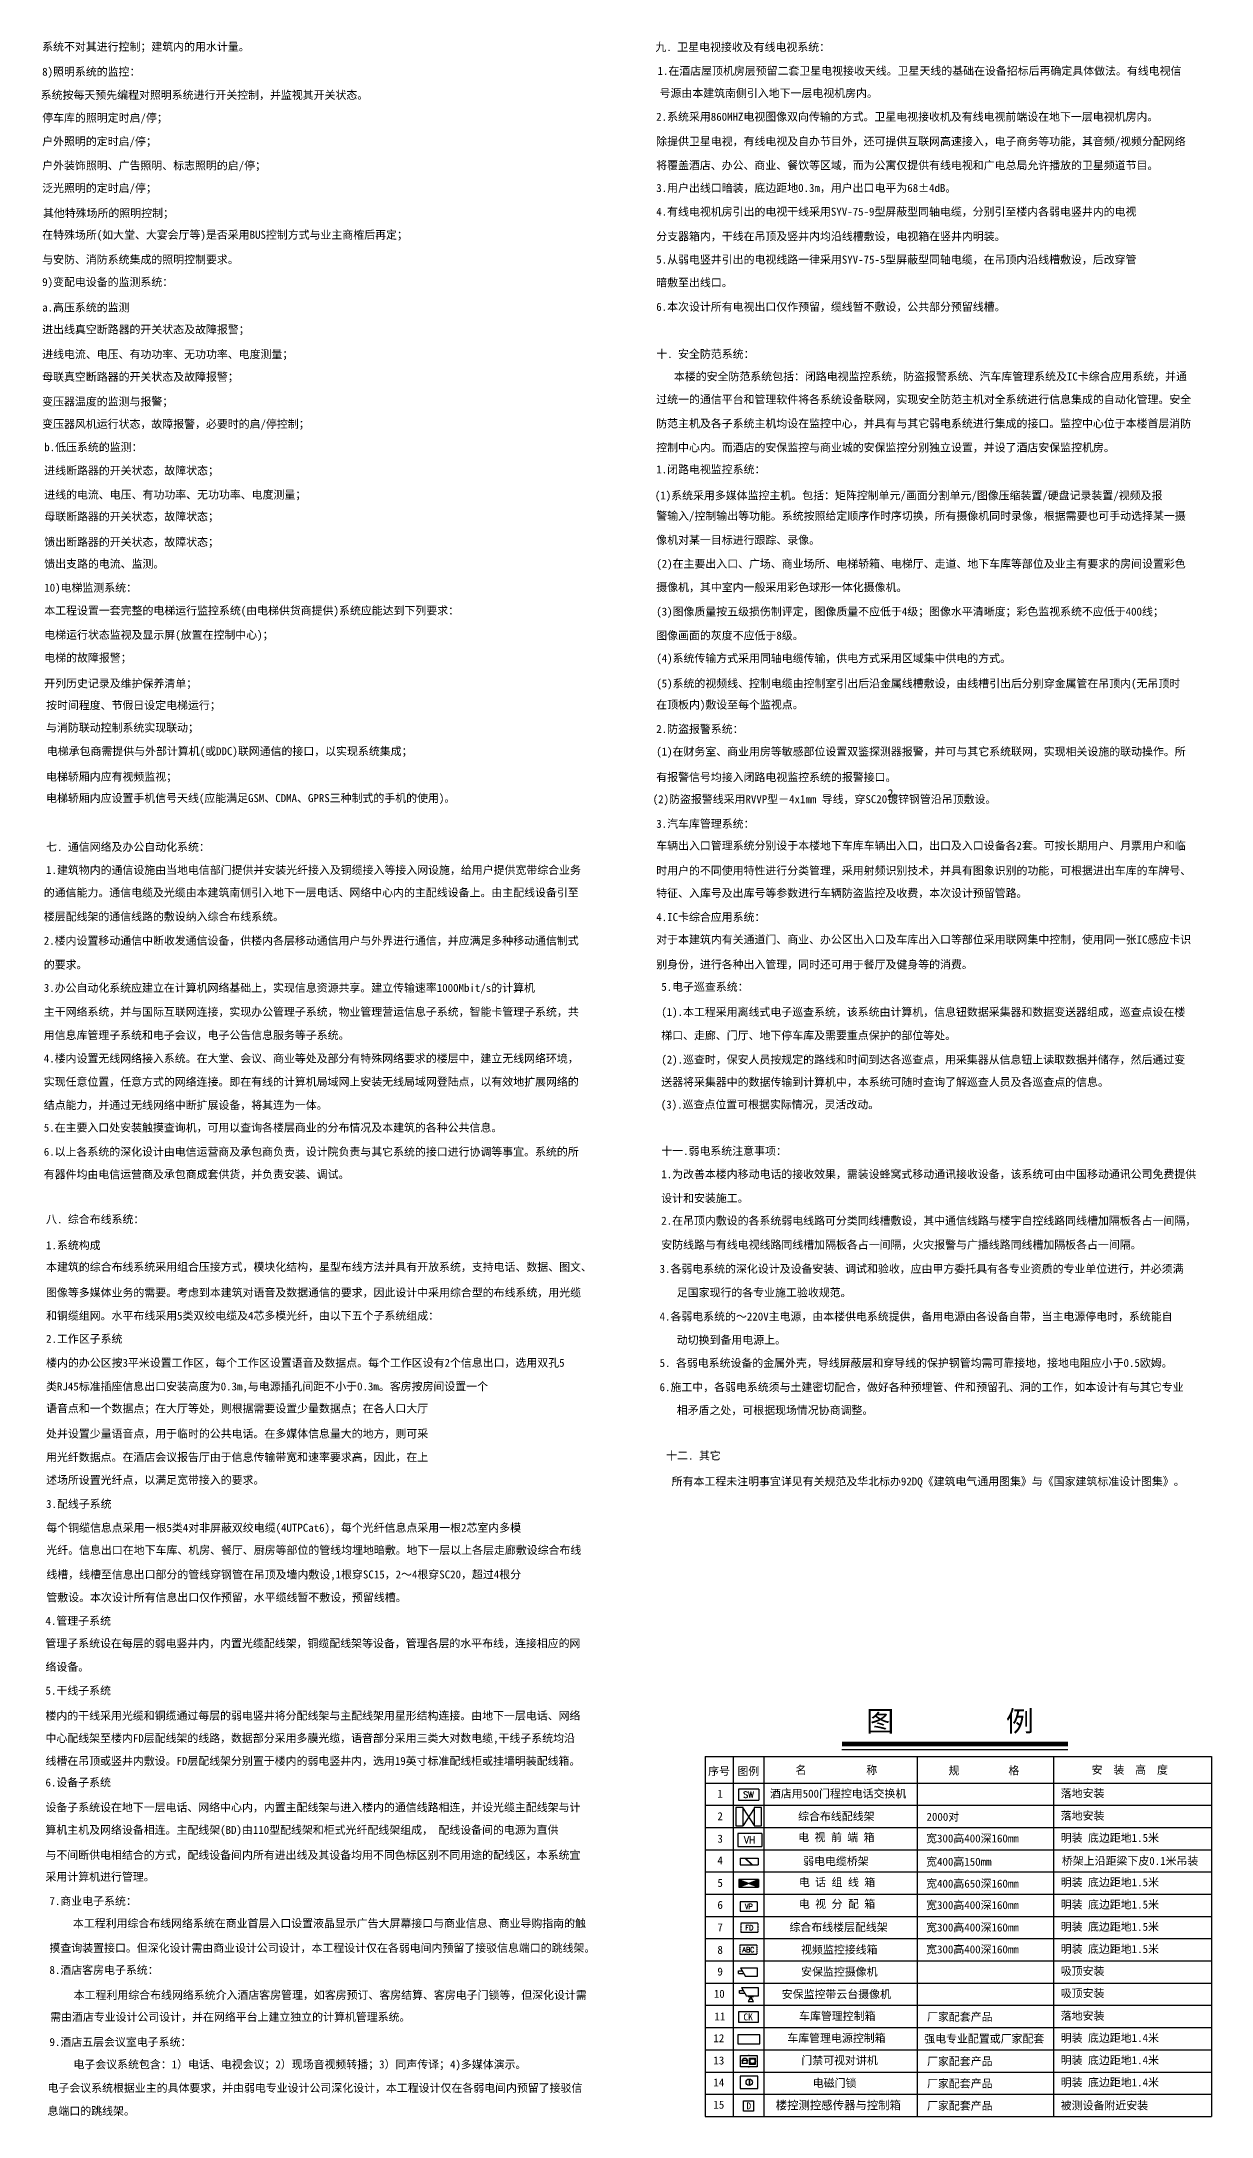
# Model space of a CAD drawing. Header units: millimetres. Extents: x 2816 to 74585, y 3505 to 57038.
# Drawn here: x 46167 to 74585, y 3540 to 53941 of the extents above; entities that cross this region are included whole.
import ezdxf
from ezdxf.enums import TextEntityAlignment as Align

# ---------------------------------------------------------------- set-up
doc = ezdxf.new("R2010")
doc.units = ezdxf.units.MM
doc.linetypes.add('DASHED2', pattern=[0.375, 0.25, -0.125])
for name, color, linetype in [('EQUIP', 3, 'Continuous'), ('EQUIP-通讯', 3, 'Continuous'), ('TEL_TEXT', 7, 'Continuous'), ('TH_WIRE', 50, 'Continuous')]:
    doc.layers.add(name, color=color, linetype=linetype)
doc.styles.add('-宋体', font='NSimSun.ttf', dxfattribs={"width": 0.8})
doc.styles.add('_SIMPLEX', font='SIMPLEX', dxfattribs={"width": 0.6})
doc.styles.add('_TEL_DIM', font='SIMPLEX', dxfattribs={"width": 0.8, "height": 3.5, "bigfont": 'HZTXT'})
doc.styles.add('LAN-H-T', font='simhei_0.ttf')
doc.styles.add('S', font='simhei_0.ttf', dxfattribs={"height": 500})

# ---------------------------------------------------------------- blocks, each defined once
blk = doc.blocks.new('_LINKPT1')
blk.add_line((0, 0), (0, 0))
blk = doc.blocks.new('_Z9GQT')
at = {"color": 0}
for p, q in [((-0.75, 0.6), (0.75, 0)), ((-0.75, 0), (0.75, 0.6)), ((0.75, 0.6), (-0.75, 0.6)), ((-0.75, 0.6), (-0.75, 0)), ((-0.75, 0), (0.75, 0)), ((0.75, 0.6), (0.75, 0))]:
    blk.add_line(p, q, dxfattribs=at)
for points in [[(-0.75, 0.6), (0, 0.3), (-0.75, 0)], [(0.75, 0.6), (0, 0.3), (0.75, 0)]]:
    blk.add_solid(points, dxfattribs=at)
for p in [(-0.75, 0.3), (0, 0.6), (0, 0), (0.75, 0.3)]:
    blk.add_blockref('_LINKPT1', p, dxfattribs=at)
at = {"color": 0, "width": 0.8, "flags": 9}
blk.add_attdef('A', (0, 0), '', height=0.00002, dxfattribs=at)
blk = doc.blocks.new('_I82CZH')
at = {"color": 0}
for p, q in [((0.65, 0.7), (-0.65, 0.7)), ((-0.65, 0.7), (-0.65, 0)), ((-0.65, 0), (0.65, 0)), ((0.65, 0.7), (0.65, 0))]:
    blk.add_line(p, q, dxfattribs=at)
at = {"color": 0, "xscale": 0.002, "yscale": 0.002, "zscale": 0.002}
for p in [(-0.65, 0.35), (0, 0.7), (0, 0), (0.65, 0.35)]:
    blk.add_blockref('_LINKPT1', p, dxfattribs=at)
at = {"color": 0, "style": '_SIMPLEX', "width": 0.9}
blk.add_text('VP', height=0.4, dxfattribs=at).set_placement((0, 0.35), align=Align.MIDDLE_CENTER)
at = {"color": 0, "width": 0.8, "flags": 9}
blk.add_attdef('A', (0, 0), '', height=0.00002, dxfattribs=at)
blk = doc.blocks.new('A$C571C451C')
at = {"layer": 'TH_WIRE', "color": 3}
for p, q in [((-1037269, -1997595), (-1037616, -1997595)), ((-1037616, -1997781), (-1037269, -1997781))]:
    blk.add_line(p, q, dxfattribs=at)
at = {"layer": 'TH_WIRE', "color": 3, "linetype": 'DASHED2'}
for p, q in [((-1037616, -1997595), (-1037616, -1997781)), ((-1037269, -1997595), (-1037269, -1997781))]:
    blk.add_line(p, q, dxfattribs=at)
at = {"layer": 'TH_WIRE', "color": 3, "linetype": 'DASHED2', "xscale": 0.5333333332091571, "yscale": 0.5333333333255724, "zscale": 0.5333333333333333}
for p in [(-1037616, -1997688), (-1037443, -1997595), (-1037443, -1997781), (-1037269, -1997688)]:
    blk.add_blockref('_LINKPT1', p, dxfattribs=at)
at = {"layer": 'TH_WIRE', "color": 3, "linetype": 'DASHED2', "style": '_SIMPLEX', "width": 0.9}
blk.add_text('FD', height=106.7, dxfattribs=at).set_placement((-1037443, -1997688), align=Align.MIDDLE_CENTER)
at = {"layer": 'TH_WIRE', "color": 3, "linetype": 'DASHED2', "width": 0.8, "flags": 9}
blk.add_attdef('A', (-1037443, -1997781), '', height=0.00533, dxfattribs=at)
blk = doc.blocks.new('A$C66C74F6F')
at = {"layer": 'TH_WIRE', "color": 3}
for p, q in [((-1037032, -1997597), (-1037379, -1997597)), ((-1037379, -1997784), (-1037032, -1997784))]:
    blk.add_line(p, q, dxfattribs=at)
at = {"layer": 'TH_WIRE', "color": 3, "linetype": 'DASHED2'}
for p, q in [((-1037379, -1997597), (-1037379, -1997784)), ((-1037032, -1997597), (-1037032, -1997784))]:
    blk.add_line(p, q, dxfattribs=at)
at = {"layer": 'TH_WIRE', "color": 3, "linetype": 'DASHED2', "xscale": 0.5333333332091571, "yscale": 0.5333333333255724, "zscale": 0.5333333333333333}
for p in [(-1037379, -1997691), (-1037206, -1997597), (-1037206, -1997784), (-1037032, -1997691)]:
    blk.add_blockref('_LINKPT1', p, dxfattribs=at)
at = {"layer": 'TH_WIRE', "color": 3, "linetype": 'DASHED2', "style": '_SIMPLEX', "width": 0.9}
blk.add_text('ABC', height=106.7, dxfattribs=at).set_placement((-1037206, -1997691), align=Align.MIDDLE_CENTER)
at = {"layer": 'TH_WIRE', "color": 3, "linetype": 'DASHED2', "width": 0.8, "flags": 9}
blk.add_attdef('A', (-1037206, -1997784), '', height=0.00533, dxfattribs=at)
blk = doc.blocks.new('_I81BFW')
at = {"color": 0}
for p, q in [((0.65, 0.7), (-0.65, 0.7)), ((-0.65, 0.7), (-0.65, 0)), ((-0.65, 0), (0.65, 0)), ((0.65, 0.7), (0.65, 0))]:
    blk.add_line(p, q, dxfattribs=at)
at = {"color": 0, "xscale": 0.002, "yscale": 0.002, "zscale": 0.002}
for p in [(-0.65, 0.35), (0, 0.7), (0, 0), (0.65, 0.35)]:
    blk.add_blockref('_LINKPT1', p, dxfattribs=at)
at = {"color": 0, "style": '_SIMPLEX', "width": 0.9}
blk.add_text('VH', height=0.4, dxfattribs=at).set_placement((0, 0.35), align=Align.MIDDLE_CENTER)
at = {"color": 0, "width": 0.8, "flags": 9}
blk.add_attdef('A', (0, 0), '', height=0.00002, dxfattribs=at)
blk = doc.blocks.new('_Z0')
at = {"color": 0}
for p, q in [((0.75, 0.6), (-0.75, 0.6)), ((-0.75, 0.6), (-0.75, 0)), ((-0.75, 0), (0.75, 0)), ((0.75, 0), (0.75, 0.6))]:
    blk.add_line(p, q, dxfattribs=at)
for p in [(-0.75, 0.3), (0, 0.6), (0, 0), (0.75, 0.3)]:
    blk.add_blockref('_LINKPT1', p, dxfattribs=at)
at = {"color": 0, "width": 0.8, "flags": 9}
blk.add_attdef('A', (0, 0), '', height=0.00003, dxfattribs=at)
blk = doc.blocks.new('_I71UQN')
at = {"color": 0}
for p, q in [((-0.85, 0.1), (-0.56, 0.1)), ((-0.85, -0.1), (-0.85, 0.1)), ((-0.7, 0.35), (0.65, 0.35)), ((-0.7, 0.35), (-0.3, -0.35)), ((0.65, 0.35), (0.65, -0.35)), ((-0.85, -0.1), (-0.44, -0.1)), ((0.65, -0.35), (-0.3, -0.35))]:
    blk.add_line(p, q, dxfattribs=at)
at = {"color": 0, "xscale": 0.002, "yscale": 0.002, "zscale": 0.002}
for p in [(0, 0.35), (0.65, 0), (0, -0.35)]:
    blk.add_blockref('_LINKPT1', p, dxfattribs=at)
at = {"color": 0, "width": 0.8, "flags": 9}
blk.add_attdef('A', (0, 0), '', height=0.00002, dxfattribs=at)
blk = doc.blocks.new('3T2KGU20')
for p, q in [((-0.85, 0.1), (-0.56, 0.1)), ((-0.85, -0.1), (-0.85, 0.1)), ((-0.7, 0.35), (0.65, 0.35)), ((-0.7, 0.35), (-0.3, -0.35)), ((0.65, 0.35), (0.65, -0.35)), ((-0.85, -0.1), (-0.44, -0.1)), ((0.65, -0.35), (-0.3, -0.35)), ((0.06, -0.39), (-0.16, -0.77)), ((-0.16, -0.39), (0.28, -0.39)), ((-0.16, -0.77), (0.28, -0.77)), ((-0.05, -0.58), (0.17, -0.58)), ((0.28, -0.77), (0.06, -0.39))]:
    blk.add_line(p, q)
at = {"xscale": 0.002, "yscale": 0.002, "zscale": 0.002}
for p in [(0, 0.35), (0.65, 0), (0, -0.35)]:
    blk.add_blockref('_LINKPT1', p, dxfattribs=at)
at = {"flags": 9}
blk.add_attdef('A', (0, 0), '', height=0.00002, dxfattribs=at)
blk = doc.blocks.new('$equip$00001887')
at = {"color": 0, "linetype": 'Continuous'}
for p, q in [((-0.75, 0.5), (0.75, 0.5)), ((-0.75, -0.5), (-0.75, 0.5)), ((-0.63, 0.02), (-0.53, 0.02)), ((-0.59, -0.21), (-0.51, 0.09)), ((-0.51, 0.09), (-0.51, 0.09)), ((-0.51, 0.09), (-0.22, 0.09)), ((-0.22, 0.09), (-0.14, -0.21)), ((-0.19, 0.02), (-0.09, 0.02)), ((0.03, 0.26), (0.03, -0.26)), ((0.03, 0.26), (0.61, 0.26)), ((0.08, 0.17), (0.16, 0.18)), ((0.08, 0.17), (0.08, -0.16)), ((0.16, 0.18), (0.22, 0.2)), ((0.22, 0.2), (0.27, 0.21)), ((0.27, 0.21), (0.32, 0.21)), ((0.32, 0.21), (0.36, 0.21)), ((0.36, 0.21), (0.42, 0.2)), ((0.42, 0.2), (0.48, 0.18)), ((0.48, 0.18), (0.56, 0.17)), ((0.56, -0.16), (0.56, 0.17)), ((0.61, -0.26), (0.61, 0.26)), ((0.75, 0.5), (0.75, -0.5)), ((0.75, -0.5), (-0.75, -0.5)), ((-0.14, -0.21), (-0.59, -0.21)), ((0.03, -0.26), (0.61, -0.26)), ((0.16, -0.18), (0.08, -0.16)), ((0.22, -0.19), (0.16, -0.18)), ((0.27, -0.2), (0.22, -0.19)), ((0.32, -0.2), (0.27, -0.2)), ((0.36, -0.2), (0.32, -0.2)), ((0.42, -0.19), (0.36, -0.2)), ((0.48, -0.18), (0.42, -0.19)), ((0.56, -0.16), (0.48, -0.18))]:
    blk.add_line(p, q, dxfattribs=at)
blk.add_arc((-0.36, -0.02), 0.27, 6.9897, 173.0103, dxfattribs=at)
for p in [(-0.75, 0), (0, 0.5), (0.75, 0), (0, -0.5)]:
    blk.add_point(p)
at = {"layer": 'TEL_TEXT', "style": '_TEL_DIM', "flags": 1}
blk.add_attdef('A', text='', height=0.00002, dxfattribs=at).set_placement((0, 0), align=Align.MIDDLE_CENTER)
blk = doc.blocks.new('A$C2323561B')
at = {"layer": 'EQUIP-通讯'}
for p, q in [((0, 496), (0, 0)), ((720, 496), (0, 496)), ((0, 0), (720, 0)), ((368, 380), (368, 121)), ((372, 380), (372, 121)), ((377, 380), (377, 121)), ((720, 0), (720, 496))]:
    blk.add_line(p, q, dxfattribs=at)
blk.add_circle((372, 250), 130, dxfattribs=at)
at = {"color": 7, "xscale": -0.5399999991059303, "yscale": 0.5400000000372529, "zscale": 0.54}
for p in [(243, 250), (372, 380), (372, 121), (502, 250)]:
    blk.add_blockref('_LINKPT1', p, dxfattribs=at)

msp = doc.modelspace()

# ---------------------------------------------------------------- linework, layer by layer
at = {"layer": 'TH_WIRE', "color": 4}
for p, q in [((62291, 12288), (62291, 3540)), ((62291, 12288), (74585, 12288)), ((62970, 12288), (62970, 3540)), ((63709, 12288), (63709, 3540)), ((65608, 12451), (71098, 12451)), ((67439, 12288), (67439, 3540)), ((70749, 12288), (70749, 3540)), ((74585, 12288), (74585, 3540)), ((62291, 11640), (74585, 11640)), ((62291, 11100), (74585, 11100)), ((62291, 10560), (74585, 10560)), ((62291, 10020), (74585, 10020)), ((62291, 9480), (74585, 9480)), ((62291, 8940), (74585, 8940)), ((62291, 8400), (74585, 8400)), ((62291, 7860), (74585, 7860)), ((62291, 7320), (74585, 7320)), ((62291, 6780), (74585, 6780)), ((62291, 6240), (74585, 6240)), ((62291, 5700), (74585, 5700)), ((62291, 5160), (74585, 5160)), ((62291, 4620), (74585, 4620)), ((62291, 4080), (74585, 4080)), ((62291, 3540), (74585, 3540))]:
    msp.add_line(p, q, dxfattribs=at)
at = {"layer": 'TH_WIRE', "color": 3}
for p, q in [((63588, 11491), (63094, 11491)), ((63094, 11491), (63094, 11225)), ((63094, 11225), (63588, 11225)), ((63588, 11491), (63588, 11225)), ((63476, 11021), (63210, 10612)), ((63210, 11020), (63476, 10612)), ((63140, 9814), (63140, 9652)), ((63140, 9814), (63572, 9814)), ((63140, 9652), (63572, 9652)), ((63254, 9813), (63418, 9652)), ((63270, 9813), (63433, 9652)), ((63572, 9814), (63572, 9652)), ((63103, 6094), (63571, 6094)), ((63103, 5824), (63103, 6094)), ((63571, 6094), (63571, 5824)), ((63571, 5824), (63103, 5824)), ((63222, 3922), (63459, 3922)), ((63222, 3671), (63222, 3922)), ((63459, 3671), (63222, 3671)), ((63459, 3922), (63459, 3671))]:
    msp.add_line(p, q, dxfattribs=at)
at = {"layer": 'TH_WIRE', "color": 4, "const_width": 113}
msp.add_lwpolyline([(65607, 12591), (71099, 12591)], dxfattribs=at)

# ---------------------------------------------------------------- block references
at = {"layer": 'EQUIP', "color": 3, "xscale": 300, "yscale": 300, "zscale": 299.9999999999998}
msp.add_blockref('_I71UQN', (63354, 7045), dxfattribs=at)
at = {"layer": 'EQUIP', "color": 2, "xscale": 300, "yscale": 300, "zscale": 299.9999999999998}
msp.add_blockref('3T2KGU20', (63377, 6568), dxfattribs=at)
at = {"layer": 'EQUIP-通讯', "xscale": 270, "yscale": 270, "zscale": 270}
msp.add_blockref('$equip$00001887', (63348, 4883), dxfattribs=at)
at = {"layer": 'TH_WIRE', "color": 3, "linetype": 'DASHED2'}
for name, p, xscale, yscale, zscale in [('_LINKPT1', (63094, 11358), 0.7603200001176447, 0.7603200000012293, 0.7603199999999997), ('_LINKPT1', (63341, 11491), 0.7603200001176447, 0.7603200000012293, 0.7603199999999997), ('_LINKPT1', (63588, 11358), 0.7603200001176447, 0.7603200000012293, 0.7603199999999997), ('_Z9GQT', (63342, 9109), 316.8000000000466, 316.7999999999884, 316.7999999999998), ('_I82CZH', (63347, 8530), 316.8000000000466, 316.7999999999884, 316.7999999999998)]:
    msp.add_blockref(name, p, dxfattribs=dict(at, xscale=xscale, yscale=yscale, zscale=zscale))
at = {"layer": 'TH_WIRE', "color": 3}
for name, p, xscale, yscale, zscale in [('_LINKPT1', (63341, 11225), 0.7603200001176447, 0.7603200000012293, 0.7603199999999997), ('_I81BFW', (63369, 10102), 450, 450, 449.9999999999998), ('_LINKPT1', (63337, 6094), 0.7200000000884756, 0.7199999999720603, 0.7199999999999996), ('_LINKPT1', (63103, 5959), 0.7200000000884756, 0.7199999999720603, 0.7199999999999996), ('_LINKPT1', (63337, 5824), 0.7200000000884756, 0.7199999999720603, 0.7199999999999996), ('_LINKPT1', (63571, 5959), 0.7200000000884756, 0.7199999999720603, 0.7199999999999996), ('_Z0', (63347, 5307), 360, 360, 359.9999999999998), ('_LINKPT1', (63222, 3806), 0.7200000000884756, 0.7199999999720603, 0.7199999999999996), ('_LINKPT1', (63349, 3922), 0.7200000000884756, 0.7199999999720603, 0.7199999999999996), ('_LINKPT1', (63349, 3671), 0.7200000000884756, 0.7199999999720603, 0.7199999999999996), ('_LINKPT1', (63459, 3806), 0.7200000000884756, 0.7199999999720603, 0.7199999999999996)]:
    msp.add_blockref(name, p, dxfattribs=dict(at, xscale=xscale, yscale=yscale, zscale=zscale))
at = {"layer": 'TH_WIRE', "color": 3, "xscale": 300, "yscale": 300, "zscale": 299.9999999999998, "rotation": 90}
for p in [(63210, 10821), (63655, 10821)]:
    msp.add_blockref('_Z0', p, dxfattribs=at)
at = {"layer": 'TH_WIRE', "color": 2, "xscale": 1.187999999965541, "yscale": 1.187999999965541, "zscale": 1.188}
for name, p in [('A$C571C451C', (1295844, 2381379)), ('A$C66C74F6F', (1295537, 2380848))]:
    msp.add_blockref(name, p, dxfattribs=at)
at = {"layer": 'TH_WIRE', "xscale": 0.5999999999767169, "yscale": 0.5999999999767169, "zscale": 0.6}
msp.add_blockref('A$C2323561B', (63134, 4221), dxfattribs=at)

# ---------------------------------------------------------------- texts
at = {"layer": 'TH_WIRE', "color": 4}
for s, height, style, p in [('系统不对其进行控制；建筑内的用水计量。', 194.4, '-宋体', (46184, 53717)), ('8)照明系统的监控：', 194.4, '-宋体', (46184, 53110)), ('1.在酒店屋顶机房层预留二套卫星电视接收天线。卫星天线的基础在设备招标后再确定具体做法。有线电视信', 194.4, '-宋体', (61129, 53130)), ('系统按每天预先编程对照明系统进行开关控制，并监视其开关状态。', 194.4, '-宋体', (46148, 52545)), ('号源由本建筑南侧引入地下一层电视机房内。', 194.4, '-宋体', (61179, 52588)), ('停车库的照明定时启/停；', 194.4, '-宋体', (46184, 51989)), ('2.系统采用860MHZ电视图像双向传输的方式。卫星电视接收机及有线电视前端设在地下一层电视机房内。', 194.4, '-宋体', (61098, 52016)), ('户外照明的定时启/停；', 194.4, '-宋体', (46184, 51418)), ('除提供卫星电视，有线电视及自办节目外，还可提供互联网高速接入，电子商务等功能，其音频/视频分配网络', 194.4, '-宋体', (61098, 51418)), ('户外装饰照明、广告照明、标志照明的启/停；', 194.4, '-宋体', (46184, 50832)), ('将覆盖酒店、办公、商业、餐饮等区域，而为公寓仅提供有线电视和广电总局允许播放的卫星频道节目。', 194.4, '-宋体', (61098, 50837)), ('泛光照明的定时启/停；', 194.4, '-宋体', (46184, 50283)), ('3.用户出线口暗装，底边距地0.3m，用户出口电平为68±4dB。', 194.4, '-宋体', (61099, 50286)), ('其他特殊场所的照明控制；', 194.4, '-宋体', (46202, 49675)), ('4.有线电视机房引出的电视干线采用SYV-75-9型屏蔽型同轴电缆，分别引至楼内各弱电竖井内的电视', 194.4, '-宋体', (61099, 49710)), ('在特殊场所(如大堂、大宴会厅等)是否采用BUS控制方式与业主商榷后再定；', 194.4, '-宋体', (46184, 49149)), ('分支器箱内，干线在吊顶及竖井内均沿线槽敷设，电视箱在竖井内明装。', 194.4, '-宋体', (61099, 49112)), ('与安防、消防系统集成的照明控制要求。', 194.4, '-宋体', (46184, 48548)), ('5.从弱电竖井引出的电视线路一律采用SYV-75-5型屏蔽型同轴电缆，在吊顶内沿线槽敷设，后改穿管', 194.4, '-宋体', (61099, 48547)), ('9)变配电设备的监测系统：', 194.4, '-宋体', (46184, 48002)), ('暗敷至出线口。', 194.4, '-宋体', (61099, 47988)), ('a.高压系统的监测', 194.4, '-宋体', (46184, 47383)), ('6.本次设计所有电视出口仅作预留，缆线暂不敷设，公共部分预留线槽。', 194.4, '-宋体', (61099, 47400)), ('进出线真空断路器的开关状态及故障报警；', 194.4, '-宋体', (46184, 46850)), ('进线电流、电压、有功功率、无功功率、电度测量；', 194.4, '-宋体', (46184, 46247)), ('母联真空断路器的开关状态及故障报警；', 194.4, '-宋体', (46184, 45699)), ('  本楼的安全防范系统包括：闭路电视监控系统，防盗报警系统、汽车库管理系统及IC卡综合应用系统，并通', 194.4, '-宋体', (61263, 45708)), ('过统一的通信平台和管理软件将各系统设备联网，实现安全防范主机对全系统进行信息集成的自动化管理。安全', 194.4, '-宋体', (61099, 45150)), ('变压器温度的监测与报警；', 194.4, '-宋体', (46184, 45098)), ('变压器风机运行状态，故障报警，必要时的启/停控制；', 194.4, '-宋体', (46184, 44554)), ('防范主机及各子系统主机均设在监控中心，并具有与其它弱电系统进行集成的接口。监控中心位于本楼首层消防', 194.4, '-宋体', (61099, 44565)), ('b.低压系统的监测：', 194.4, '-宋体', (46234, 43990)), ('控制中心内。而酒店的安保监控与商业城的安保监控分别独立设置，并设了酒店安保监控机房。', 194.4, '-宋体', (61099, 43981)), ('进线断路器的开关状态，故障状态；', 194.4, '-宋体', (46234, 43422)), ('1.闭路电视监控系统：', 194.4, '-宋体', (61099, 43450)), ('进线的电流、电压、有功功率、无功功率、电度测量；', 194.4, '-宋体', (46234, 42836)), ('(1)系统采用多媒体监控主机。包括：矩阵控制单元/画面分割单元/图像压缩装置/硬盘记录装置/视频及报', 194.4, '-宋体', (61065, 42818)), ('母联断路器的开关状态，故障状态；', 194.4, '-宋体', (46234, 42305)), ('警输入/控制输出等功能。系统按照给定顺序作时序切换，所有摄像机同时录像，根据需要也可手动选择某一摄', 194.4, '-宋体', (61099, 42321)), ('馈出断路器的开关状态，故障状态；', 194.4, '-宋体', (46234, 41687)), ('像机对某一目标进行跟踪、录像。', 194.4, '-宋体', (61099, 41735)), ('馈出支路的电流、监测。', 194.4, '-宋体', (46234, 41156)), ('(2)在主要出入口、广场、商业场所、电梯轿箱、电梯厅、走道、地下车库等部位及业主有要求的房间设置彩色', 194.4, '-宋体', (61099, 41158)), ('10)电梯监测系统：', 194.4, '-宋体', (46234, 40577)), ('摄像机，其中室内一般采用彩色球形一体化摄像机。', 194.4, '-宋体', (61099, 40587)), ('本工程设置一套完整的电梯运行监控系统(由电梯供货商提供)系统应能达到下列要求：', 194.4, '-宋体', (46234, 40021)), ('(3)图像质量按五级损伤制评定，图像质量不应低于4级；图像水平清晰度；彩色监视系统不应低于400线；', 194.4, '-宋体', (61099, 39997)), ('电梯运行状态监视及显示屏(放置在控制中心)；', 194.4, '-宋体', (46234, 39432)), ('图像画面的灰度不应低于8级。', 194.4, '-宋体', (61099, 39416)), ('电梯的故障报警；', 194.4, '-宋体', (46234, 38874)), ('(4)系统传输方式采用同轴电缆传输，供电方式采用区域集中供电的方式。', 194.4, '-宋体', (61099, 38862)), ('开列历史记录及维护保养清单；', 194.4, '-宋体', (46234, 38252)), ('(5)系统的视频线、控制电缆由控制室引出后沿金属线槽敷设，由线槽引出后分别穿金属管在吊顶内(无吊顶时', 194.4, '-宋体', (61099, 38251)), ('按时间程度、节假日设定电梯运行；', 194.4, '-宋体', (46278, 37721)), ('在顶板内)敷设至每个监视点。', 194.4, '-宋体', (61099, 37736)), ('与消防联动控制系统实现联动；', 194.4, '-宋体', (46278, 37176)), ('2.防盗报警系统：', 194.4, '-宋体', (61099, 37145)), ('电梯承包商需提供与外部计算机(或DDC)联网通信的接口，以实现系统集成；', 194.4, '-宋体', (46297, 36605)), ('(1)在财务室、商业用房等敏感部位设置双鉴探测器报警，并可与其它系统联网，实现相关设施的联动操作。所', 194.4, '-宋体', (61099, 36596)), ('电梯轿厢内应有视频监视；', 194.4, '-宋体', (46278, 35986)), ('有报警信号均接入闭路电视监控系统的报警接口。', 194.4, '-宋体', (61099, 35974)), ('电梯轿厢内应设置手机信号天线(应能满足GSM、CDMA、GPRS三种制式的手机的使用)。', 194.4, '-宋体', (46278, 35466)), ('(2)防盗报警线采用RVVP型－4x1mm 导线，穿SC20镀锌钢管沿吊顶敷设。', 194.4, '-宋体', (61013, 35440)), ('2', 194, '-宋体', (66726, 35585)), ('3.汽车库管理系统：', 194.4, '-宋体', (61099, 34842)), ('车辆出入口管理系统分别设于本楼地下车库车辆出入口，出口及入口设备各2套。可按长期用户、月票用户和临', 194.4, '-宋体', (61099, 34312)), ('1.建筑物内的通信设施由当地电信部门提供并安装光纤接入及铜缆接入等接入网设施，给用户提供宽带综合业务', 194.4, '-宋体', (46278, 33720)), ('时用户的不同使用特性进行分类管理，采用射频识别技术，并具有图象识别的功能，可根据进出车库的车牌号、', 194.4, '-宋体', (61099, 33706)), ('的通信能力。通信电缆及光缆由本建筑南侧引入地下一层电话、网络中心内的主配线设备上。由主配线设备引至', 194.4, '-宋体', (46223, 33172)), ('特征、入库号及出库号等参数进行车辆防盗监控及收费，本次设计预留管路。', 194.4, '-宋体', (61099, 33159)), ('楼层配线架的通信线路的敷设纳入综合布线系统。', 194.4, '-宋体', (46223, 32589)), ('4.IC卡综合应用系统：', 194.4, '-宋体', (61099, 32576)), ('2.楼内设置移动通信中断收发通信设备，供楼内各层移动通信用户与外界进行通信，并应满足多种移动通信制式', 194.4, '-宋体', (46223, 32003)), ('对于本建筑内有关通道门、商业、办公区出入口及车库出入口等部位采用联网集中控制，使用同一张IC感应卡识', 194.4, '-宋体', (61099, 32031)), ('的要求。', 194.4, '-宋体', (46223, 31420)), ('别身份，进行各种出入管理，同时还可用于餐厅及健身等的消费。', 194.4, '-宋体', (61099, 31425)), ('3.办公自动化系统应建立在计算机网络基础上，实现信息资源共享。建立传输速率1000Mbit/s的计算机', 194.4, '-宋体', (46223, 30857)), ('5.电子巡查系统：', 194.4, '-宋体', (61221, 30882)), ('主干网络系统，并与国际互联网连接，实现办公管理子系统，物业管理营运信息子系统，智能卡管理子系统，共', 194.4, '-宋体', (46223, 30274)), ('(1).本工程采用离线式电子巡查系统，该系统由计算机，信息钮数据采集器和数据变送器组成，巡查点设在楼', 194.4, '-宋体', (61221, 30271)), ('用信息库管理子系统和电子会议，电子公告信息服务等子系统。', 194.4, '-宋体', (46223, 29708)), ('梯口、走廊、门厅、地下停车库及需要重点保护的部位等处。', 194.4, '-宋体', (61221, 29702)), ('4.楼内设置无线网络接入系统。在大堂、会议、商业等处及部分有特殊网络要求的楼层中，建立无线网络环境，', 194.4, '-宋体', (46223, 29142)), ('(2).巡查时，保安人员按规定的路线和时间到达各巡查点，用采集器从信息钮上读取数据并储存，然后通过变', 194.4, '-宋体', (61221, 29114)), ('实现任意位置，任意方式的网络连接。即在有线的计算机局域网上安装无线局域网登陆点，以有效地扩展网络的', 194.4, '-宋体', (46223, 28576)), ('送器将采集器中的数据传输到计算机中，本系统可随时查询了解巡查人员及各巡查点的信息。', 194.4, '-宋体', (61221, 28570)), ('结点能力，并通过无线网络中断扩展设备，将其连为一体。', 194.4, '-宋体', (46223, 28010)), ('(3).巡查点位置可根据实际情况，灵活改动。', 194.4, '-宋体', (61210, 28023)), ('5.在主要入口处安装触摸查询机，可用以查询各楼层商业的分布情况及本建筑的各种公共信息。', 194.4, '-宋体', (46223, 27462)), ('6.以上各系统的深化设计由电信运营商及承包商负责，设计院负责与其它系统的接口进行协调等事宜。系统的所', 194.4, '-宋体', (46223, 26876)), ('有器件均由电信运营商及承包商成套供货，并负责安装、调试。', 194.4, '-宋体', (46223, 26328)), ('1.为改善本楼内移动电话的接收效果，需装设蜂窝式移动通讯接收设备，该系统可由中国移动通讯公司免费提供', 194.4, '-宋体', (61221, 26331)), ('设计和安装施工。', 194.4, '-宋体', (61221, 25747)), ('2.在吊顶内敷设的各系统弱电线路可分类同线槽敷设，其中通信线路与楼宇自控线路同线槽加隔板各占一间隔，', 194.4, '-宋体', (61221, 25202)), ('1.系统构成', 194.4, '-宋体', (46278, 24605)), ('安防线路与有线电视线路同线槽加隔板各占一间隔，火灾报警与广播线路同线槽加隔板各占一间隔。', 194.4, '-宋体', (61221, 24619)), ('本建筑的综合布线系统采用组合压接方式，模块化结构，星型布线方法并具有开放系统，支持电话、数据、图文、', 194.4, '-宋体', (46278, 24078)), ('3.各弱电系统的深化设计及设备安装、调试和验收，应由甲方委托具有各专业资质的专业单位进行，并必须满', 194.4, '-宋体', (61180, 24033)), ('图像等多媒体业务的需要。考虑到本建筑对语音及数据通信的要求，因此设计中采用综合型的布线系统，用光缆', 194.4, '-宋体', (46278, 23456)), ('足国家现行的各专业施工验收规范。', 194.4, '-宋体', (61598, 23457)), ('和铜缆组网。水平布线采用5类双绞电缆及4芯多模光纤，由以下五个子系统组成：', 194.4, '-宋体', (46278, 22893)), ('4.各弱电系统的～220V主电源，由本楼供电系统提供，备用电源由各设备自带，当主电源停电时，系统能自', 194.4, '-宋体', (61180, 22874)), ('2.工作区子系统', 194.4, '-宋体', (46278, 22333)), ('动切换到备用电源上。', 194.4, '-宋体', (61598, 22305)), ('楼内的办公区按3平米设置工作区，每个工作区设置语音及数据点。每个工作区设有2个信息出口，选用双孔5', 194.4, '-宋体', (46278, 21750)), ('5. 各弱电系统设备的金属外壳，导线屏蔽层和穿导线的保护钢管均需可靠接地，接地电阻应小于0.5欧姆。', 194.4, '-宋体', (61180, 21746)), ('类RJ45标准插座信息出口安装高度为0.3m,与电源插孔间距不小于0.3m。客房按房间设置一个', 194.4, '-宋体', (46278, 21176)), ('6.施工中，各弱电系统须与土建密切配合，做好各种预埋管、件和预留孔、洞的工作，如本设计有与其它专业', 194.4, '-宋体', (61180, 21158)), ('语音点和一个数据点；在大厅等处，则根据需要设置少量数据点；在各人口大厅', 194.4, '-宋体', (46278, 20640)), ('相矛盾之处，可根据现场情况协商调整。', 194.4, '-宋体', (61598, 20599)), ('处并设置少量语音点，用于临时的公共电话。在多媒体信息量大的地方，则可采', 194.4, '-宋体', (46278, 20028)), ('用光纤数据点。在酒店会议报告厅由于信息传输带宽和速率要求高，因此，在上', 194.4, '-宋体', (46278, 19458)), ('述场所设置光纤点，以满足宽带接入的要求。', 194.4, '-宋体', (46278, 18904)), (' 所有本工程未注明事宜详见有关规范及华北标办92DQ《建筑电气通用图集》与《国家建筑标准设计图集》。', 194.4, '-宋体', (61341, 18869)), ('3.配线子系统', 194.4, '-宋体', (46278, 18322)), ('每个铜缆信息点采用一根5类4对非屏蔽双绞电缆(4UTPCat6)，每个光纤信息点采用一根2芯室内多模', 194.4, '-宋体', (46285, 17743)), ('光纤。信息出口在地下车库、机房、餐厅、厨房等部位的管线均埋地暗敷。地下一层以上各层走廊敷设综合布线', 194.4, '-宋体', (46285, 17201)), ('线槽，线槽至信息出口部分的管线穿钢管在吊顶及墙内敷设,1根穿SC15，2～4根穿SC20，超过4根分', 194.4, '-宋体', (46285, 16608)), ('管敷设。本次设计所有信息出口仅作预留，水平缆线暂不敷设，预留线槽。', 194.4, '-宋体', (46285, 16051)), ('4.管理子系统', 194.4, '-宋体', (46264, 15481)), ('管理子系统设在每层的弱电竖井内，内置光缆配线架，铜缆配线架等设备，管理各层的水平布线，连接相应的网', 194.4, '-宋体', (46264, 14936)), ('络设备。', 194.4, '-宋体', (46264, 14363)), ('5.干线子系统', 194.4, '-宋体', (46264, 13788)), ('楼内的干线采用光缆和铜缆通过每层的弱电竖井将分配线架与主配线架用星形结构连接。由地下一层电话、网络', 194.4, '-宋体', (46264, 13178)), (' 图        例 ', 498.59, 'S', (65860, 12894)), ('中心配线架至楼内FD层配线架的线路，数据部分采用多膜光缆，语音部分采用三类大对数电缆,干线子系统均沿', 194.4, '-宋体', (46264, 12632)), ('线槽在吊顶或竖井内敷设。FD层配线架分别置于楼内的弱电竖井内，选用19英寸标准配线柜或挂墙明装配线箱。', 194.4, '-宋体', (46264, 12079)), ('6.设备子系统', 194.4, '-宋体', (46264, 11556)), ('序号', 194.4, '-宋体', (62359, 11830)), ('图例', 194.4, '-宋体', (63072, 11830)), ('名           称', 194.4, '-宋体', (64480, 11857)), ('规         格', 194.4, '-宋体', (68198, 11845)), ('安  装  高  度', 194.4, '-宋体', (71673, 11863)), ('设备子系统设在地下一层电话、网络中心内，内置主配线架与进入楼内的通信线路相连，并设光缆主配线架与计', 194.4, '-宋体', (46264, 10951)), ('1', 194, '-宋体', (62585, 11283)), ('酒店用500门程控电话交换机', 194.4, '-宋体', (63860, 11285)), ('落地安装', 194.4, '-宋体', (70924, 11293)), ('算机主机及网络设备相连。主配线架(BD)由110型配线架和柜式光纤配线架组成， 配线设备间的电源为直供', 194.4, '-宋体', (46264, 10404)), ('2', 194, '-宋体', (62585, 10737)), ('综合布线配线架', 194.4, '-宋体', (64544, 10734)), ('2000对', 194.4, '-宋体', (67663, 10722)), ('落地安装', 194.4, '-宋体', (70924, 10748)), ('3', 194, '-宋体', (62585, 10191)), ('电 视 前 端 箱', 194.4, '-宋体', (64547, 10224)), ('宽300高400深160mm', 194.4, '-宋体', (67654, 10197)), ('明装 底边距地1.5米', 194.4, '-宋体', (70924, 10211)), ('与不间断供电相结合的方式，配线设备间内所有进出线及其设备均用不同色标区别不同用途的配线区，本系统宜', 194.4, '-宋体', (46264, 9795)), ('4', 194, '-宋体', (62585, 9663)), ('弱电电缆桥架', 194.4, '-宋体', (64667, 9643)), ('宽400高150mm', 194.4, '-宋体', (67654, 9631)), ('桥架上沿距梁下皮0.1米吊装', 194.4, '-宋体', (70952, 9651, -8730)), ('采用计算机进行管理。', 194.4, '-宋体', (46264, 9266)), ('5', 194, '-宋体', (62585, 9117)), ('电 话 组 线 箱', 194.4, '-宋体', (64563, 9132)), ('宽400高650深160mm', 194.4, '-宋体', (67654, 9099)), ('明装 底边距地1.5米', 194.4, '-宋体', (70924, 9131)), ('7.商业电子系统：', 194.4, '-宋体', (46361, 8676)), ('6', 194, '-宋体', (62585, 8583)), ('电 视 分 配 箱', 194.4, '-宋体', (64563, 8604)), ('宽300高400深160mm', 194.4, '-宋体', (67654, 8577)), ('明装 底边距地1.5米', 194.4, '-宋体', (70924, 8591)), ('本工程利用综合布线网络系统在商业首层入口设置液晶显示广告大屏幕接口与商业信息、商业导购指南的触', 194.4, '-宋体', (46929, 8135)), ('7', 194, '-宋体', (62585, 8037)), ('综合布线楼层配线架', 194.4, '-宋体', (64334, 8041)), ('宽300高400深160mm', 194.4, '-宋体', (67654, 8034)), ('明装 底边距地1.5米', 194.4, '-宋体', (70924, 8051)), ('摸查询装置接口。但深化设计需由商业设计公司设计，本工程设计仅在各弱电间内预留了接驳信息端口的跳线架。', 194.4, '-宋体', (46361, 7536)), ('8', 194, '-宋体', (62585, 7491)), ('视频监控接线箱', 194.4, '-宋体', (64618, 7495)), ('宽300高400深160mm', 194.4, '-宋体', (67654, 7502)), ('明装 底边距地1.5米', 194.4, '-宋体', (70924, 7511)), ('8.酒店客房电子系统：', 194.4, '-宋体', (46361, 7001)), ('9', 194, '-宋体', (62585, 6963)), ('安保监控摄像机', 194.4, '-宋体', (64618, 6959)), ('吸顶安装', 194.4, '-宋体', (70924, 6976)), ('本工程利用综合布线网络系统介入酒店客房管理，如客房预订、客房结算、客房电子门锁等，但深化设计需', 194.4, '-宋体', (46949, 6394)), ('10', 194.4, '-宋体', (62497, 6423)), ('安保监控带云台摄像机', 194.4, '-宋体', (64147, 6412)), ('吸顶安装', 194.4, '-宋体', (70924, 6436)), ('需由酒店专业设计公司设计，并在网络平台上建立独立的计算机管理系统。', 194.4, '-宋体', (46377, 5860)), ('11', 194.4, '-宋体', (62511, 5875)), ('车库管理控制箱', 194.4, '-宋体', (64567, 5882, -8730)), ('厂家配套产品', 194.4, '-宋体', (67676, 5863)), ('落地安装', 194.4, '-宋体', (70924, 5888)), ('车库管理电源控制箱', 194.4, '-宋体', (64282, 5347, -8730)), ('强电专业配置或厂家配套', 194.4, '-宋体', (67608, 5333)), ('明装 底边距地1.4米', 194.4, '-宋体', (70924, 5351)), ('9.酒店五层会议室电子系统：', 194.4, '-宋体', (46361, 5252)), ('12', 194.4, '-宋体', (62487, 5344)), ('电子会议系统包含：1）电话、电视会议；2）现场音视频转播；3）同声传译；4)多媒体演示。', 194.4, '-宋体', (46943, 4709)), ('13', 194.4, '-宋体', (62487, 4804)), ('门禁可视对讲机', 194.4, '-宋体', (64623, 4807, -8730)), ('厂家配套产品', 194.4, '-宋体', (67676, 4783)), ('明装 底边距地1.4米', 194.4, '-宋体', (70924, 4811)), ('电子会议系统根据业主的具体要求，并由弱电专业设计公司深化设计，本工程设计仅在各弱电间内预留了接驳信', 194.4, '-宋体', (46313, 4136)), ('14', 194.4, '-宋体', (62487, 4269)), ('电磁门锁', 194.4, '-宋体', (64901, 4255, -8730)), ('厂家配套产品', 194.4, '-宋体', (67676, 4243)), ('明装 底边距地1.4米', 194.4, '-宋体', (70924, 4271)), ('息端口的跳线架。', 194.4, '-宋体', (46313, 3577)), ('15', 194.4, '-宋体', (62487, 3729)), ('楼控测控感传器与控制箱', 202.79, '-宋体', (64001, 3713, -9107)), ('厂家配套产品', 194.4, '-宋体', (67676, 3703)), ('被测设备附近安装', 194.4, '-宋体', (70924, 3710))]:
    msp.add_text(s, height=height, dxfattribs=dict(at, style=style)).set_placement(p)
at = {"layer": 'TH_WIRE', "color": 6, "style": '-宋体'}
for s, p in [('九. 卫星电视接收及有线电视系统：', (61079, 53709)), ('十. 安全防范系统：', (61099, 46253)), ('七. 通信网络及办公自动化系统：', (46278, 34280)), ('十一.弱电系统注意事项：', (61221, 26895)), ('八. 综合布线系统：', (46278, 25236)), ('十二. 其它', (61341, 19495))]:
    msp.add_text(s, height=194.4, dxfattribs=at).set_placement(p)
at = {"layer": 'TH_WIRE', "color": 3, "linetype": 'DASHED2', "style": '_SIMPLEX', "width": 0.9}
msp.add_text('SW', height=152.1, dxfattribs=at).set_placement((63341, 11358), align=Align.MIDDLE_CENTER)
at = {"layer": 'TH_WIRE', "color": 3, "width": 0.8, "flags": 9}
msp.add_attdef('A', (63341, 11225), '共用电视天线分配器箱', height=0.0076, dxfattribs=at)
at = {"layer": 'TH_WIRE', "color": 3, "style": 'LAN-H-T', "flags": 8}
for tag, text, p in [('CK', 'C', (63330, 5958)), ('D', 'D', (63347, 3798))]:
    msp.add_attdef(tag, text=text, height=168, dxfattribs=at).set_placement(p, align=Align.MIDDLE_CENTER)

doc.saveas('drawing.dxf')
